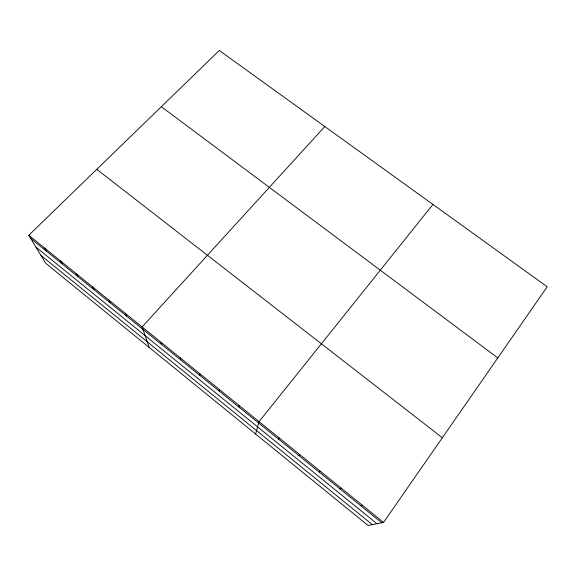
<?xml version="1.0" encoding="UTF-8"?>
<svg xmlns="http://www.w3.org/2000/svg" width="576" height="576" viewBox="0 0 576 576"><rect width="100%" height="100%" fill="white"/><g stroke="black" fill="none" stroke-linecap="round" stroke-linejoin="round"><path stroke-width="0.86" d="M238.874 407.023L239.054 405.446M255.593 433.994L259.049 421.639L432.936 204.437M278.647 439.236L279.259 437.99M383.551 522.41L547.2 286.776L219.298 50.486L28.8 235.267L45.713 263.29L368.114 525.514L383.551 522.41L28.8 235.267M298.843 455.594L299.678 454.522M324.806 126.511L142.099 326.974L149.278 347.522M319.255 472.118L320.314 471.226M339.876 488.822L341.165 488.102M360.72 505.706L362.246 505.166M161.338 106.704L497.786 357.926M96.775 169.33L442.354 437.738M30.715 238.442L381.787 522.763M35.942 247.097L376.999 523.728M41.033 255.528L372.362 524.664M44.561 248.026L46.332 251.086M60.466 260.899L62.078 263.844M76.507 273.881L77.969 276.71M92.686 286.978L93.989 289.685M109.015 300.19L110.16 302.782M125.482 313.524L126.468 315.986M161.1 342.353L161.719 344.542M180.288 357.883L180.72 359.921M199.678 373.579L199.908 375.466M219.262 389.434L219.29 391.162"/></g></svg>
